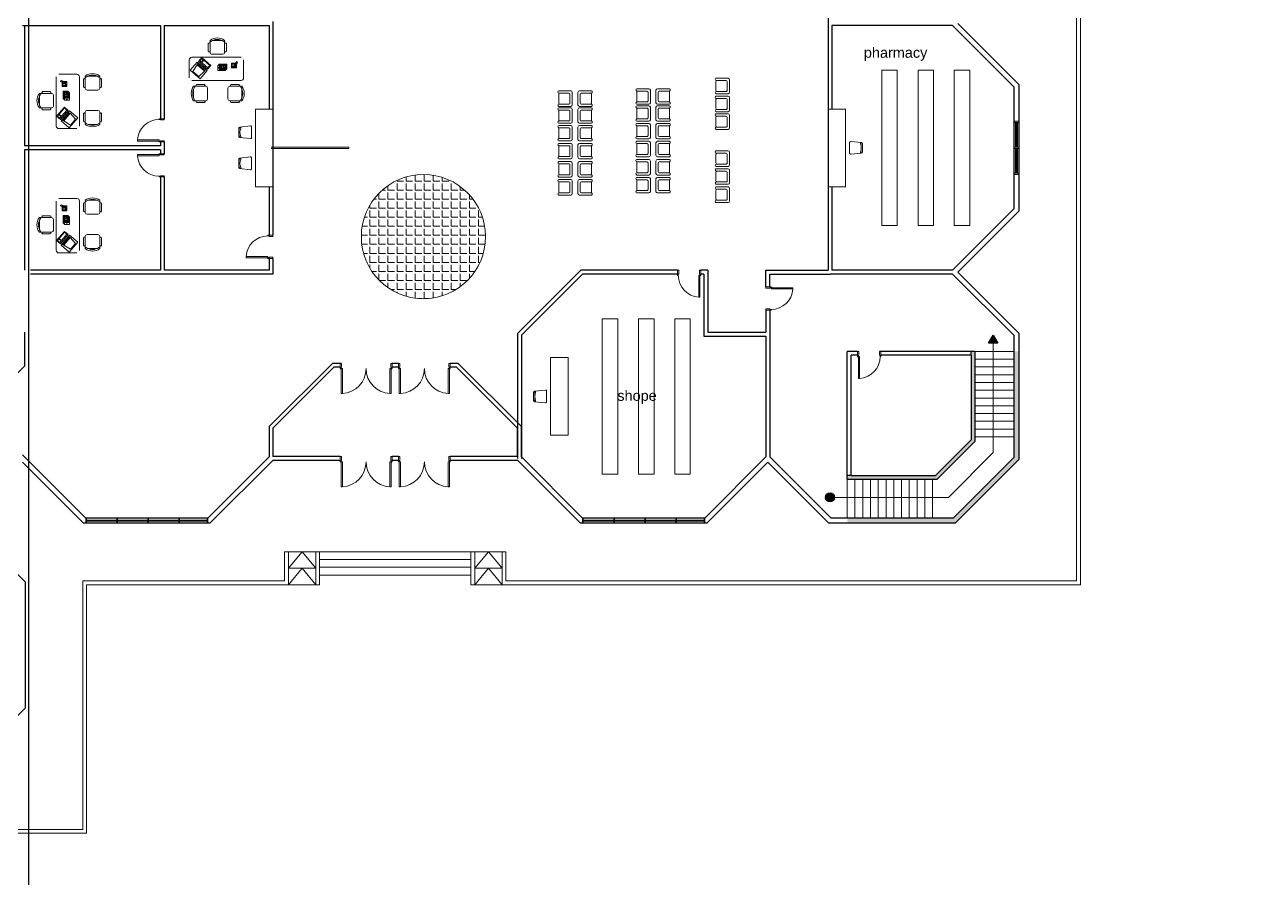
# Model space of a CAD drawing. Extents: x -59 to 582, y -1177 to 100.
# Drawn here: x 275.88 to 323.29, y -680.47 to -647.49 of the extents above; entities that cross this region are included whole.
import ezdxf

# ---------------------------------------------------------------- set-up
doc = ezdxf.new("R2010")
doc.units = 0
doc.header["$LTSCALE"] = 0.15
doc.layers.get('0').update_dxf_attribs({"color": 252})
for name, color, linetype in [('0 ARCH', 252, 'Continuous'), ('0 sockets', 252, 'Continuous'), ('bound', 252, 'Continuous'), ('d1', 252, 'Continuous')]:
    doc.layers.add(name, color=color, linetype=linetype)
for name, color, linetype, lineweight in [('anal', 252, 'Continuous', 20), ('DOOR', 252, 'Continuous', 20), ('elev', 252, 'Continuous', 9), ('FUR', 252, 'Continuous', 9), ('sofa', 252, 'Continuous', 9), ('wall', 252, 'Continuous', 30)]:
    doc.layers.add(name, color=color, linetype=linetype, lineweight=lineweight)
doc.styles.add('ROMAND', font='ROMAND.SHX')

# ---------------------------------------------------------------- blocks, each defined once
blk = doc.blocks.new('WQ')
h = blk.add_hatch(color=6)
h.dxf.hatch_style = 1
h.paths.add_polyline_path([(-126.091, 5), (-126.091, -169.521), (126.091, -169.521), (126.091, 5)])
h.paths.add_polyline_path([(121.091, 0), (121.091, -164.521), (-121.091, -164.521), (-121.091, 0)], flags=16)
at = {"layer": '0 sockets', "color": 3, "style": 'ROMAND'}
blk.add_attdef('ACCESS_CONTROL', (-48.663, 7.622), '', height=7.973, dxfattribs=at)
blk = doc.blocks.new('D200')
at = {"layer": 'DOOR'}
for points in [[(0.03, 0.2), (0.03, 1.17), (0.08, 1.17), (0.08, 0.2)], [(1.97, 0.2), (1.97, 1.17), (1.92, 1.17), (1.92, 0.2)], [(0.03, 0.2), (0, 0.2), (0, 0), (0.05, 0), (0.05, 0.15), (0.03, 0.15)], [(1.97, 0.2), (2, 0.2), (2, 0), (1.95, 0), (1.95, 0.15), (1.97, 0.15)]]:
    blk.add_lwpolyline(points, close=True, dxfattribs=at)
for centre in [(0.02, 0.21), (1.98, 0.21)]:
    blk.add_circle(centre, 0.01, dxfattribs=at)
for centre, start, end in [((0.027, 0.2), 0, 87.0492), ((1.97, 0.2), 92.9508, 180)]:
    blk.add_arc(centre, 0.971, start, end, dxfattribs=at)
blk = doc.blocks.new('Ch01')
at = {"layer": 'FUR'}
for p, q in [((-0.499, -0.205), (-0.499, 0.207)), ((-0.455, 0.247), (-0.035, 0.205)), ((0.001, 0.165), (0.001, -0.163)), ((-0.455, -0.244), (-0.035, -0.202))]:
    blk.add_line(p, q, dxfattribs=at)
for centre, radius, start, end in [((-0.459, 0.207), 0.04, 84.2894, 180), ((-0.055, 0.168), 0.025, 20.5276, 200.5276), ((-0.499, 0.001), 0.449, 339.1935, 20.5276), ((-0.039, 0.165), 0.04, 0, 84.2894), ((-0.499, 0.001), 0.499, 339.1935, 20.5276), ((-0.459, -0.205), 0.04, 180, 275.7106), ((-0.056, -0.167), 0.025, 159.1935, 339.1935), ((-0.039, -0.163), 0.04, 275.7106, 0)]:
    blk.add_arc(centre, radius, start, end, dxfattribs=at)
blk = doc.blocks.new('D90')
at = {"layer": 'DOOR'}
for points in [[(0.03, 0.2), (0.03, 1.04), (0.078, 1.04), (0.078, 0.2)], [(0.03, 0.2), (0, 0.2), (0, 0), (0.05, 0), (0.05, 0.15), (0.03, 0.15)], [(0.87, 0.2), (0.9, 0.2), (0.9, 0), (0.85, 0), (0.85, 0.15), (0.87, 0.15)]]:
    blk.add_lwpolyline(points, close=True, dxfattribs=at)
blk.add_circle((0.02, 0.21), 0.01, dxfattribs=at)
blk.add_arc((0.025, 0.197), 0.845, 0.2218, 86.3889, dxfattribs=at)
blk = doc.blocks.new('CHAIR7')
for p, q in [((0, 9), (0, -9)), ((20, 12), (3, 12)), ((5.1, 15), (17.9, 15)), ((23, -7.4), (23, 7.4)), ((3, -12), (20, -12)), ((5.1, -15), (17.9, -15))]:
    blk.add_line(p, q)
for centre, radius, start, end in [((3, 9), 3, 90, 180), ((5.6, 13.5), 1.56, 73.7398, 286.2602), ((17.4, 13.5), 1.56, 253.7398, 106.2602), ((20, 9), 3, 62.4156, 90), ((22.3, 11.1), 1.1, 53.3099, 212.0274), ((4.8, 0), 19.6, 327.5758, 32.4242), ((7, 0), 20, 323.1301, 36.8699), ((3, -9), 3, 180, 270), ((5.6, -13.5), 1.56, 73.7398, 286.2602), ((17.4, -13.5), 1.56, 253.7398, 106.2602), ((20, -9), 3, 270, 297.5844), ((22.3, -11.1), 1.1, 147.9726, 306.6901)]:
    blk.add_arc(centre, radius, start, end)
blk = doc.blocks.new('RECTANG')
for p, q in [((1, 1), (0, 1)), ((0, 1), (0, 0)), ((1, 0), (1, 1)), ((0, 0), (1, 0))]:
    blk.add_line(p, q)
blk = doc.blocks.new('FNPHONE')
for p, q in [((-9.1, 0.2), (-9.7, 0)), ((-8.9, 0.6), (-9.5, 0.4)), ((-8.7, 1), (-9.3, 0.8)), ((-8.5, 1.4), (-9.1, 1.2)), ((-8.3, 1.8), (-8.9, 1.6)), ((-7.1, 0.6), (-7.5, -0.6)), ((-7.3, 6.5), (-7.3, 1.5)), ((-6.3, 6.5), (-6.3, 1.5)), ((-3.9, 4.8), (-3.9, 4.8)), ((-3.9, 3.9), (-3.9, 3.9)), ((-3.9, 3), (-3.9, 3)), ((-3.9, 2), (-3.9, 2)), ((-2.9, 4.8), (-2.9, 4.8)), ((-2.9, 3.9), (-2.9, 3.9)), ((-2.9, 3), (-2.9, 3)), ((-2.9, 2), (-2.9, 2)), ((-2, 4.8), (-2, 4.8)), ((-2, 3.9), (-2, 3.9)), ((-2, 3), (-2, 3)), ((-2, 2), (-2, 2)), ((-9.3, -0.2), (-9.9, -0.4)), ((-9.3, -0.6), (-9.9, -0.8)), ((-9.3, -1), (-9.9, -1.2)), ((-9.3, -1.4), (-9.9, -1.6)), ((-9.1, -1.8), (-9.7, -2)), ((-8.9, -2.2), (-9.5, -2.4)), ((-8.4, -2.5), (-9, -2.7)), ((-7.9, -2), (-8.5, -2.2)), ((-7.7, -1.6), (-8.3, -1.8)), ((-7.5, -1.2), (-8.1, -1.4)), ((-7.3, -0.8), (-7.9, -1))]:
    blk.add_line(p, q)
for centre, start, end in [((-6.8, 6.5), 298.4915, 241.5085), ((-6.8, 1.5), 118.4915, 61.5085)]:
    blk.add_arc(centre, 1.05, start, end)
for p, xscale, yscale, zscale in [((-8.2, 0), 8.20528234483245, 8.104073169521023, 8.20528234483245), ((-4.8, 1.3), 3.75, 4.375, 3.75), ((-4, 6.7), 2.03125, 0.46875, 2.03125)]:
    blk.add_blockref('RECTANG', p, dxfattribs=dict(xscale=xscale, yscale=yscale, zscale=zscale))
blk = doc.blocks.new('IBMAT', base_point=(61, 306))
for p, q in [((75, 307), (75, 306)), ((81, 307), (75, 307)), ((81, 306), (81, 307))]:
    blk.add_line(p, q)
at = {"xscale": 21, "yscale": 17, "zscale": 21}
blk.add_blockref('RECTANG', (61, 306), dxfattribs=at)
blk = doc.blocks.new('KEYBOARD', base_point=(60, 294))
for p, xscale, yscale, zscale in [((60, 294), 19, 8, 19), ((61, 295), 13, 5, 13), ((75, 295), 3, 5, 3)]:
    blk.add_blockref('RECTANG', p, dxfattribs=dict(xscale=xscale, yscale=yscale, zscale=zscale))
blk = doc.blocks.new('FNCOMP')
for p, q in [((-6.6, 16.2), (-8.5, 3.5)), ((-8.5, 3.5), (-8.5, 2)), ((8, 3.5), (-8.5, 3.5)), ((-8.5, 2), (8, 2)), ((6.1, 16.2), (-6.6, 16.2)), ((8, 3.5), (6.1, 16.2)), ((8, 2), (8, 3.5))]:
    blk.add_line(p, q)
at = {"xscale": 1.033846153846154, "yscale": 1.033846153846154, "zscale": 1.033846153846154}
for name, p in [('IBMAT', (-10.9, 0)), ('KEYBOARD', (-10, -10.5))]:
    blk.add_blockref(name, p, dxfattribs=at)
blk = doc.blocks.new('ARCH')
at = {"layer": 'd1'}
for points in [[(131.7, 355.764), (131.519, 355.45), (131.881, 355.45)], [(125.57, 349.5, 1), (125.23, 349.5, 1)]]:
    blk.add_hatch(color=256, dxfattribs=at).paths.add_polyline_path(points)
at = {"layer": 'elev'}
h = blk.add_hatch(dxfattribs=at)
h.set_pattern_fill('ANGLE', color=256, scale=0.05, style=0)
h.set_pattern_definition([(0, (75.4893, 18.77073), (0, 0.34925), [0.254, -0.09525]), (90, (75.4893, 18.77073), (-0.34925, 2e-17), [0.254, -0.09525])])
h.paths.add_polyline_path([(107.289, 359.571, 0.21525), (108.102, 357.771), (111.277, 357.771, 0.21525), (112.089, 359.571, 1)])
h.paths.add_polyline_path([(111.277, 357.771), (108.102, 357.771, 0.377964)])
at = {"layer": 'wall'}
h = blk.add_hatch(color=256, dxfattribs=at)
h.paths.add_polyline_path([(126.063, 350.35), (126.213, 350.35), (129.475, 350.35), (130.85, 351.725), (130.85, 354.987), (130.85, 355.137), (131, 355.137), (131, 351.663), (129.537, 350.2), (126.063, 350.2)], flags=17)
h.paths.add_polyline_path([(126.063, 348.7), (130.159, 348.7), (132.5, 351.041), (132.5, 355.137), (132.6, 355.137), (132.6, 350.859), (130.341, 348.6), (126.063, 348.6)])
h.paths.add_polyline_path([(126.063, 348.6), (130.341, 348.6), (130.241, 348.5), (126.063, 348.5)])
h.paths.add_polyline_path([(132.6, 355.137), (132.7, 355.137), (132.7, 350.959), (132.6, 350.859)])
at = {"layer": 'anal'}
for p, q in [((135.075, 390.6), (135.075, 346.125)), ((134.925, 387.525), (134.925, 346.275)), ((132.6, 364.025), (132.5, 364.025)), ((132.6, 363.975), (132.5, 363.975)), ((132.7, 363.975), (132.5, 363.975)), ((132.56, 363.975), (132.56, 363.025)), ((132.585, 363.975), (132.585, 363.025)), ((132.6, 364.025), (132.7, 364.025)), ((132.615, 363.975), (132.615, 363.025)), ((132.64, 363.975), (132.64, 363.025)), ((103.8, 363.025), (106.8, 363.025)), ((103.8, 362.975), (106.8, 362.975)), ((106.8, 363.025), (106.8, 362.975)), ((132.7, 363.025), (132.5, 363.025)), ((132.5, 362.975), (132.5, 363.025)), ((132.7, 362.975), (132.5, 362.975)), ((132.56, 362.975), (132.56, 362.025)), ((132.585, 362.975), (132.585, 362.025)), ((132.615, 362.975), (132.615, 362.025)), ((132.64, 362.975), (132.64, 362.025)), ((132.7, 362.975), (132.7, 363.025)), ((132.6, 362.025), (132.5, 362.025)), ((132.7, 362.025), (132.5, 362.025)), ((132.6, 361.975), (132.5, 361.975)), ((132.6, 361.975), (132.7, 361.975)), ((96.641, 348.7), (96.641, 348.5)), ((96.666, 348.7), (96.666, 348.5)), ((96.666, 348.625), (97.837, 348.625)), ((96.666, 348.625), (97.837, 348.625)), ((96.666, 348.575), (97.837, 348.575)), ((96.666, 348.575), (97.837, 348.575)), ((97.841, 348.7), (97.841, 348.5)), ((97.866, 348.7), (97.866, 348.5)), ((97.866, 348.625), (99.037, 348.625)), ((97.866, 348.625), (99.037, 348.625)), ((97.866, 348.575), (99.037, 348.575)), ((97.866, 348.575), (99.037, 348.575)), ((99.041, 348.7), (99.041, 348.5)), ((99.066, 348.7), (99.066, 348.5)), ((99.066, 348.625), (100.237, 348.625)), ((99.066, 348.625), (100.237, 348.625)), ((99.066, 348.575), (100.237, 348.575)), ((99.066, 348.575), (100.237, 348.575)), ((100.241, 348.7), (100.241, 348.5)), ((100.266, 348.7), (100.266, 348.5)), ((100.266, 348.625), (101.334, 348.625)), ((100.266, 348.575), (101.334, 348.575)), ((101.334, 348.7), (101.334, 348.5)), ((101.359, 348.7), (101.359, 348.5)), ((115.841, 348.7), (115.841, 348.5)), ((115.866, 348.7), (115.866, 348.5)), ((115.866, 348.625), (117.037, 348.625)), ((115.866, 348.625), (117.037, 348.625)), ((115.866, 348.575), (117.037, 348.575)), ((115.866, 348.575), (117.037, 348.575)), ((117.041, 348.7), (117.041, 348.5)), ((117.066, 348.7), (117.066, 348.5)), ((117.066, 348.625), (118.237, 348.625)), ((117.066, 348.625), (118.237, 348.625)), ((117.066, 348.575), (118.237, 348.575)), ((117.066, 348.575), (118.237, 348.575)), ((118.241, 348.7), (118.241, 348.5)), ((118.266, 348.7), (118.266, 348.5)), ((118.266, 348.625), (119.437, 348.625)), ((118.266, 348.625), (119.437, 348.625)), ((118.266, 348.575), (119.437, 348.575)), ((118.266, 348.575), (119.437, 348.575)), ((119.441, 348.7), (119.441, 348.5)), ((119.466, 348.7), (119.466, 348.5)), ((119.466, 348.625), (120.534, 348.625)), ((119.466, 348.575), (120.534, 348.575)), ((120.534, 348.7), (120.534, 348.5)), ((120.559, 348.7), (120.559, 348.5)), ((104.325, 346.275), (104.325, 347.4)), ((112.875, 347.4), (104.325, 347.4)), ((104.475, 346.125), (104.475, 347.4)), ((104.475, 346.762), (105, 347.4)), ((105, 347.4), (105.525, 346.762)), ((105.525, 347.4), (105.525, 346.125)), ((105.675, 347.4), (105.675, 346.125)), ((111.525, 347.1), (105.675, 347.1)), ((111.525, 347.4), (111.525, 346.125)), ((111.675, 347.4), (111.675, 346.125)), ((111.675, 346.762), (112.2, 347.4)), ((112.2, 347.4), (112.725, 346.762)), ((112.725, 346.125), (112.725, 347.4)), ((112.875, 346.275), (112.875, 347.4)), ((104.475, 346.125), (105, 346.762)), ((104.475, 346.762), (105.525, 346.762)), ((105, 346.762), (105.525, 346.125)), ((111.525, 346.8), (105.675, 346.8)), ((111.675, 346.762), (112.725, 346.762)), ((111.675, 346.125), (112.2, 346.762)), ((112.2, 346.762), (112.725, 346.125)), ((96.525, 346.275), (96.525, 339)), ((104.325, 346.275), (96.525, 346.275)), ((96.675, 346.125), (96.675, 339)), ((104.475, 346.125), (96.675, 346.125)), ((105.525, 346.125), (104.475, 346.125)), ((105.675, 346.125), (105.525, 346.125)), ((111.525, 346.5), (105.675, 346.5)), ((111.675, 346.125), (111.525, 346.125)), ((112.725, 346.125), (111.675, 346.125)), ((135.075, 346.125), (112.725, 346.125)), ((134.925, 346.275), (112.875, 346.275)), ((96.525, 339), (96.525, 336.675)), ((96.675, 339), (96.675, 336.525)), ((96.525, 336.675), (58.125, 336.675)), ((96.675, 336.525), (60, 336.525))]:
    blk.add_line(p, q, dxfattribs=at)
blk.add_circle((109.689, 359.571), 2.4, dxfattribs=at)
at = {"layer": 'bound', "color": 2}
blk.add_lwpolyline([(91.902, 377.348), (94.426, 377.348), (94.426, 312.722), (-14.994, 312.722), (-14.994, 377.09), (94.639, 377.09)], dxfattribs=at)
at = {"layer": 'd1'}
blk.add_lwpolyline([(131.7, 355.764), (131.881, 355.45), (131.519, 355.45)], close=True, dxfattribs=at)
blk.add_circle((125.4, 349.5), 0.17, dxfattribs=at)
at = {"layer": 'DOOR'}
for points in [[(119.535, 358.075), (119.505, 358.075), (119.505, 358.275), (119.555, 358.275), (119.555, 358.125), (119.535, 358.125)], [(120.375, 358.075), (120.375, 357.235), (120.326, 357.235), (120.326, 358.075)], [(120.375, 358.075), (120.405, 358.075), (120.405, 358.275), (120.355, 358.275), (120.355, 358.125), (120.375, 358.125)]]:
    blk.add_lwpolyline(points, close=True, dxfattribs=at)
blk.add_arc((120.38, 358.078), 0.845, 180.2218, 266.3889, dxfattribs=at)
at = {"layer": 'elev'}
for p, q in [((131, 355.137), (132.5, 355.137)), ((131.7, 355.45), (131.7, 351.227)), ((131, 354.837), (132.5, 354.837)), ((131, 354.537), (132.5, 354.537)), ((131, 354.237), (132.5, 354.237)), ((131, 353.937), (132.5, 353.937)), ((131, 353.637), (132.5, 353.637)), ((131, 353.337), (132.5, 353.337)), ((131, 353.037), (132.5, 353.037)), ((131, 352.737), (132.5, 352.737)), ((131, 352.437), (132.5, 352.437)), ((131, 352.137), (132.5, 352.137)), ((131, 351.837), (132.5, 351.837)), ((131.7, 351.227), (129.973, 349.5)), ((126.063, 350.2), (126.063, 348.7)), ((126.363, 350.2), (126.363, 348.7)), ((126.663, 350.2), (126.663, 348.7)), ((126.963, 350.2), (126.963, 348.7)), ((127.263, 350.2), (127.263, 348.7)), ((127.563, 350.2), (127.563, 348.7)), ((127.863, 350.2), (127.863, 348.7)), ((128.163, 350.2), (128.163, 348.7)), ((128.463, 350.2), (128.463, 348.7)), ((128.763, 350.2), (128.763, 348.7)), ((129.063, 350.2), (129.063, 348.7)), ((129.363, 350.2), (129.363, 348.7)), ((125.4, 349.5), (129.973, 349.5))]:
    blk.add_line(p, q, dxfattribs=at)
at = {"layer": 'FUR'}
for p, q in [((120.993, 365.689), (121.458, 365.689)), ((120.993, 365.224), (120.993, 365.554)), ((120.995, 365.599), (121.39, 365.599)), ((121.428, 365.561), (121.428, 365.216)), ((121.518, 365.629), (121.518, 365.149)), ((115.381, 365.203), (114.916, 365.203)), ((114.916, 365.068), (114.916, 364.738)), ((115.313, 365.113), (114.918, 365.113)), ((115.351, 364.73), (115.351, 365.075)), ((115.441, 364.663), (115.441, 365.143)), ((115.657, 364.663), (115.657, 365.143)), ((115.717, 365.203), (116.182, 365.203)), ((115.747, 364.73), (115.747, 365.075)), ((115.785, 365.113), (116.18, 365.113)), ((116.182, 365.068), (116.182, 364.738)), ((118.396, 365.283), (117.931, 365.283)), ((117.931, 365.148), (117.931, 364.818)), ((118.328, 365.193), (117.933, 365.193)), ((118.366, 364.811), (118.366, 365.156)), ((118.456, 364.743), (118.456, 365.223)), ((118.672, 364.743), (118.672, 365.223)), ((118.732, 365.283), (119.197, 365.283)), ((118.762, 364.811), (118.762, 365.156)), ((118.799, 365.193), (119.195, 365.193)), ((119.197, 365.148), (119.197, 364.818)), ((121.458, 365.089), (120.993, 365.089)), ((121.39, 365.179), (120.995, 365.179)), ((114.916, 364.603), (115.381, 364.603)), ((114.918, 364.693), (115.313, 364.693)), ((116.182, 364.603), (115.717, 364.603)), ((116.18, 364.693), (115.785, 364.693)), ((117.931, 364.683), (118.396, 364.683)), ((118.396, 364.628), (117.931, 364.628)), ((117.933, 364.773), (118.328, 364.773)), ((119.197, 364.683), (118.732, 364.683)), ((118.732, 364.628), (119.197, 364.628)), ((119.195, 364.773), (118.799, 364.773)), ((120.993, 364.997), (121.458, 364.997)), ((120.993, 364.532), (120.993, 364.862)), ((120.995, 364.907), (121.39, 364.907)), ((121.428, 364.87), (121.428, 364.525)), ((121.518, 364.937), (121.518, 364.457)), ((115.381, 364.547), (114.916, 364.547)), ((114.916, 364.412), (114.916, 364.082)), ((115.313, 364.457), (114.918, 364.457)), ((115.351, 364.074), (115.351, 364.419)), ((115.441, 364.007), (115.441, 364.487)), ((115.657, 364.007), (115.657, 364.487)), ((115.717, 364.547), (116.182, 364.547)), ((115.747, 364.074), (115.747, 364.419)), ((115.785, 364.457), (116.18, 364.457)), ((116.182, 364.412), (116.182, 364.082)), ((117.931, 364.493), (117.931, 364.163)), ((118.328, 364.538), (117.933, 364.538)), ((117.933, 364.118), (118.328, 364.118)), ((118.366, 364.155), (118.366, 364.5)), ((118.456, 364.088), (118.456, 364.568)), ((118.672, 364.088), (118.672, 364.568)), ((118.762, 364.155), (118.762, 364.5)), ((118.799, 364.538), (119.195, 364.538)), ((119.195, 364.118), (118.799, 364.118)), ((119.197, 364.493), (119.197, 364.163)), ((121.458, 364.397), (120.993, 364.397)), ((120.993, 364.315), (121.458, 364.315)), ((120.993, 363.85), (120.993, 364.18)), ((121.39, 364.487), (120.995, 364.487)), ((120.995, 364.225), (121.39, 364.225)), ((121.428, 364.188), (121.428, 363.843)), ((121.518, 364.255), (121.518, 363.775)), ((114.916, 363.947), (115.381, 363.947)), ((115.381, 363.865), (114.916, 363.865)), ((114.916, 363.73), (114.916, 363.4)), ((114.918, 364.037), (115.313, 364.037)), ((115.313, 363.775), (114.918, 363.775)), ((115.351, 363.393), (115.351, 363.738)), ((115.441, 363.325), (115.441, 363.805)), ((115.657, 363.325), (115.657, 363.805)), ((116.182, 363.947), (115.717, 363.947)), ((115.717, 363.865), (116.182, 363.865)), ((115.747, 363.393), (115.747, 363.738)), ((116.18, 364.037), (115.785, 364.037)), ((115.785, 363.775), (116.18, 363.775)), ((116.182, 363.73), (116.182, 363.4)), ((117.931, 364.028), (118.396, 364.028)), ((118.396, 363.946), (117.931, 363.946)), ((117.931, 363.811), (117.931, 363.481)), ((118.328, 363.856), (117.933, 363.856)), ((118.366, 363.473), (118.366, 363.818)), ((118.456, 363.406), (118.456, 363.886)), ((118.672, 363.406), (118.672, 363.886)), ((119.197, 364.028), (118.732, 364.028)), ((118.732, 363.946), (119.197, 363.946)), ((118.762, 363.473), (118.762, 363.818)), ((118.799, 363.856), (119.195, 363.856)), ((119.197, 363.811), (119.197, 363.481)), ((121.458, 363.715), (120.993, 363.715)), ((121.39, 363.805), (120.995, 363.805)), ((114.916, 363.265), (115.381, 363.265)), ((115.381, 363.174), (114.916, 363.174)), ((114.918, 363.355), (115.313, 363.355)), ((116.182, 363.265), (115.717, 363.265)), ((115.717, 363.174), (116.182, 363.174)), ((116.18, 363.355), (115.785, 363.355)), ((117.931, 363.346), (118.396, 363.346)), ((118.396, 363.254), (117.931, 363.254)), ((117.933, 363.436), (118.328, 363.436)), ((118.328, 363.164), (117.933, 363.164)), ((118.456, 362.714), (118.456, 363.194)), ((118.672, 362.714), (118.672, 363.194)), ((119.197, 363.346), (118.732, 363.346)), ((118.732, 363.254), (119.197, 363.254)), ((119.195, 363.436), (118.799, 363.436)), ((118.799, 363.164), (119.195, 363.164)), ((114.916, 363.039), (114.916, 362.709)), ((115.313, 363.084), (114.918, 363.084)), ((115.351, 362.701), (115.351, 363.046)), ((115.441, 362.634), (115.441, 363.114)), ((115.657, 362.634), (115.657, 363.114)), ((115.747, 362.701), (115.747, 363.046)), ((115.785, 363.084), (116.18, 363.084)), ((116.182, 363.039), (116.182, 362.709)), ((117.931, 363.119), (117.931, 362.789)), ((117.933, 362.744), (118.328, 362.744)), ((118.366, 362.782), (118.366, 363.127)), ((118.762, 362.782), (118.762, 363.127)), ((119.195, 362.744), (118.799, 362.744)), ((119.197, 363.119), (119.197, 362.789)), ((120.993, 362.885), (121.458, 362.885)), ((120.993, 362.42), (120.993, 362.75)), ((120.995, 362.795), (121.39, 362.795)), ((121.428, 362.757), (121.428, 362.412)), ((121.518, 362.825), (121.518, 362.345)), ((114.916, 362.574), (115.381, 362.574)), ((115.381, 362.47), (114.916, 362.47)), ((114.916, 362.335), (114.916, 362.005)), ((114.918, 362.664), (115.313, 362.664)), ((115.313, 362.38), (114.918, 362.38)), ((115.351, 361.997), (115.351, 362.342)), ((115.441, 361.93), (115.441, 362.41)), ((115.657, 361.93), (115.657, 362.41)), ((116.182, 362.574), (115.717, 362.574)), ((115.717, 362.47), (116.182, 362.47)), ((115.747, 361.997), (115.747, 362.342)), ((116.18, 362.664), (115.785, 362.664)), ((115.785, 362.38), (116.18, 362.38)), ((116.182, 362.335), (116.182, 362.005)), ((117.931, 362.654), (118.396, 362.654)), ((118.396, 362.55), (117.931, 362.55)), ((117.931, 362.415), (117.931, 362.085)), ((118.328, 362.46), (117.933, 362.46)), ((118.366, 362.078), (118.366, 362.423)), ((118.456, 362.01), (118.456, 362.49)), ((118.672, 362.01), (118.672, 362.49)), ((119.197, 362.654), (118.732, 362.654)), ((118.732, 362.55), (119.197, 362.55)), ((118.762, 362.078), (118.762, 362.423)), ((118.799, 362.46), (119.195, 362.46)), ((119.197, 362.415), (119.197, 362.085)), ((121.458, 362.285), (120.993, 362.285)), ((121.39, 362.375), (120.995, 362.375)), ((114.916, 361.87), (115.381, 361.87)), ((115.381, 361.778), (114.916, 361.778)), ((114.918, 361.96), (115.313, 361.96)), ((116.182, 361.87), (115.717, 361.87)), ((115.717, 361.778), (116.182, 361.778)), ((116.18, 361.96), (115.785, 361.96)), ((117.931, 361.95), (118.396, 361.95)), ((118.396, 361.858), (117.931, 361.858)), ((117.933, 362.04), (118.328, 362.04)), ((118.328, 361.768), (117.933, 361.768)), ((118.366, 361.386), (118.366, 361.731)), ((118.456, 361.318), (118.456, 361.798)), ((118.672, 361.318), (118.672, 361.798)), ((119.197, 361.95), (118.732, 361.95)), ((118.732, 361.858), (119.197, 361.858)), ((118.762, 361.386), (118.762, 361.731)), ((119.195, 362.04), (118.799, 362.04)), ((118.799, 361.768), (119.195, 361.768)), ((120.993, 362.193), (121.458, 362.193)), ((120.993, 361.728), (120.993, 362.058)), ((120.995, 362.103), (121.39, 362.103)), ((121.428, 362.065), (121.428, 361.72)), ((121.518, 362.133), (121.518, 361.653)), ((114.916, 361.643), (114.916, 361.313)), ((115.313, 361.688), (114.918, 361.688)), ((114.918, 361.268), (115.313, 361.268)), ((115.351, 361.305), (115.351, 361.65)), ((115.441, 361.238), (115.441, 361.718)), ((115.657, 361.238), (115.657, 361.718)), ((115.747, 361.305), (115.747, 361.65)), ((115.785, 361.688), (116.18, 361.688)), ((116.18, 361.268), (115.785, 361.268)), ((116.182, 361.643), (116.182, 361.313)), ((117.931, 361.723), (117.931, 361.393)), ((117.931, 361.258), (118.396, 361.258)), ((117.933, 361.348), (118.328, 361.348)), ((119.197, 361.258), (118.732, 361.258)), ((119.195, 361.348), (118.799, 361.348)), ((119.197, 361.723), (119.197, 361.393)), ((121.458, 361.593), (120.993, 361.593)), ((120.993, 361.489), (121.458, 361.489)), ((120.993, 361.024), (120.993, 361.354)), ((121.39, 361.683), (120.995, 361.683)), ((120.995, 361.399), (121.39, 361.399)), ((121.428, 361.361), (121.428, 361.016)), ((121.518, 361.429), (121.518, 360.949)), ((114.916, 361.178), (115.381, 361.178)), ((116.182, 361.178), (115.717, 361.178)), ((121.458, 360.889), (120.993, 360.889)), ((121.39, 360.979), (120.995, 360.979))]:
    blk.add_line(p, q, dxfattribs=at)
at = {"layer": 'FUR', "extrusion": (0, 0, -1)}
for centre, major_axis, start_param, end_param in [((121.01, 365.644), (-0.0339, 0.0339), 4.256093, 6.69338), ((121.053, 365.554), (-0.0424, 0.0424), -0.785398, 0.062664), ((121.39, 365.561), (-0.0265, 0.0265), 0.785398, 2.356194), ((121.458, 365.629), (-0.0424, 0.0424), 0.785398, 2.356194), ((115.717, 365.143), (-0.0424, -0.0424), 0.785398, 2.356194), ((115.785, 365.075), (-0.0265, 0.0265), -0.785398, 0.785398), ((116.122, 365.068), (-0.0424, -0.0424), 3.078929, 3.926991), ((116.165, 365.158), (-0.0339, -0.0339), 2.731397, 5.168685), ((118.732, 365.223), (-0.0424, -0.0424), 0.785398, 2.356194), ((118.799, 365.156), (-0.0265, 0.0265), -0.785398, 0.785398), ((119.137, 365.148), (-0.0424, -0.0424), 3.078929, 3.926991), ((119.179, 365.239), (-0.0339, -0.0339), 2.731397, 5.168685), ((121.01, 365.134), (-0.0339, -0.0339), 5.87299, 8.310278), ((121.053, 365.224), (-0.0424, -0.0424), 6.220521, 7.068583), ((121.39, 365.216), (-0.0265, 0.0265), 2.356194, 3.926991), ((121.458, 365.149), (-0.0424, -0.0424), 3.926991, 5.497787), ((115.717, 364.663), (-0.0424, 0.0424), 3.926991, 5.497787), ((115.785, 364.73), (-0.0265, 0.0265), 3.926991, 5.497787), ((116.122, 364.738), (-0.0424, 0.0424), 2.356194, 3.204257), ((116.165, 364.647), (-0.0339, 0.0339), 1.1145, 3.551788), ((118.732, 364.743), (-0.0424, 0.0424), 3.926991, 5.497787), ((118.732, 364.568), (-0.0424, -0.0424), 0.785398, 2.356194), ((118.799, 364.811), (-0.0265, 0.0265), 3.926991, 5.497787), ((119.137, 364.818), (-0.0424, 0.0424), 2.356194, 3.204257), ((119.179, 364.728), (-0.0339, 0.0339), 1.1145, 3.551788), ((119.179, 364.583), (-0.0339, -0.0339), 2.731397, 5.168685), ((121.01, 364.952), (-0.0339, 0.0339), 4.256093, 6.69338), ((121.053, 364.862), (-0.0424, 0.0424), -0.785398, 0.062664), ((121.39, 364.87), (-0.0265, 0.0265), 0.785398, 2.356194), ((121.458, 364.937), (-0.0424, 0.0424), 0.785398, 2.356194), ((115.717, 364.487), (-0.0424, -0.0424), 0.785398, 2.356194), ((115.785, 364.419), (-0.0265, 0.0265), -0.785398, 0.785398), ((116.122, 364.412), (-0.0424, -0.0424), 3.078929, 3.926991), ((116.165, 364.502), (-0.0339, -0.0339), 2.731397, 5.168685), ((118.799, 364.5), (-0.0265, 0.0265), -0.785398, 0.785398), ((118.799, 364.155), (-0.0265, 0.0265), 3.926991, 5.497787), ((119.137, 364.493), (-0.0424, -0.0424), 3.078929, 3.926991), ((119.137, 364.163), (-0.0424, 0.0424), 2.356194, 3.204257), ((119.179, 364.072), (-0.0339, 0.0339), 1.1145, 3.551788), ((121.01, 364.442), (-0.0339, -0.0339), 5.87299, 8.310278), ((121.01, 364.271), (-0.0339, 0.0339), 4.256093, 6.69338), ((121.053, 364.532), (-0.0424, -0.0424), 6.220521, 7.068583), ((121.053, 364.18), (-0.0424, 0.0424), -0.785398, 0.062664), ((121.39, 364.525), (-0.0265, 0.0265), 2.356194, 3.926991), ((121.39, 364.188), (-0.0265, 0.0265), 0.785398, 2.356194), ((121.458, 364.457), (-0.0424, -0.0424), 3.926991, 5.497787), ((121.458, 364.255), (-0.0424, 0.0424), 0.785398, 2.356194), ((115.717, 364.007), (-0.0424, 0.0424), 3.926991, 5.497787), ((115.717, 363.805), (-0.0424, -0.0424), 0.785398, 2.356194), ((115.785, 364.074), (-0.0265, 0.0265), 3.926991, 5.497787), ((115.785, 363.738), (-0.0265, 0.0265), -0.785398, 0.785398), ((116.122, 364.082), (-0.0424, 0.0424), 2.356194, 3.204257), ((116.122, 363.73), (-0.0424, -0.0424), 3.078929, 3.926991), ((116.165, 363.992), (-0.0339, 0.0339), 1.1145, 3.551788), ((116.165, 363.821), (-0.0339, -0.0339), 2.731397, 5.168685), ((118.732, 364.088), (-0.0424, 0.0424), 3.926991, 5.497787), ((118.732, 363.886), (-0.0424, -0.0424), 0.785398, 2.356194), ((118.799, 363.818), (-0.0265, 0.0265), -0.785398, 0.785398), ((119.137, 363.811), (-0.0424, -0.0424), 3.078929, 3.926991), ((119.179, 363.901), (-0.0339, -0.0339), 2.731397, 5.168685), ((121.01, 363.76), (-0.0339, -0.0339), 5.87299, 8.310278), ((121.053, 363.85), (-0.0424, -0.0424), 6.220521, 7.068583), ((121.39, 363.843), (-0.0265, 0.0265), 2.356194, 3.926991), ((121.458, 363.775), (-0.0424, -0.0424), 3.926991, 5.497787), ((115.717, 363.325), (-0.0424, 0.0424), 3.926991, 5.497787), ((115.717, 363.114), (-0.0424, -0.0424), 0.785398, 2.356194), ((115.785, 363.393), (-0.0265, 0.0265), 3.926991, 5.497787), ((116.122, 363.4), (-0.0424, 0.0424), 2.356194, 3.204257), ((116.165, 363.31), (-0.0339, 0.0339), 1.1145, 3.551788), ((116.165, 363.129), (-0.0339, -0.0339), 2.731397, 5.168685), ((118.732, 363.406), (-0.0424, 0.0424), 3.926991, 5.497787), ((118.732, 363.194), (-0.0424, -0.0424), 0.785398, 2.356194), ((118.799, 363.473), (-0.0265, 0.0265), 3.926991, 5.497787), ((118.799, 363.127), (-0.0265, 0.0265), -0.785398, 0.785398), ((119.137, 363.481), (-0.0424, 0.0424), 2.356194, 3.204257), ((119.137, 363.119), (-0.0424, -0.0424), 3.078929, 3.926991), ((119.179, 363.391), (-0.0339, 0.0339), 1.1145, 3.551788), ((119.179, 363.209), (-0.0339, -0.0339), 2.731397, 5.168685), ((115.785, 363.046), (-0.0265, 0.0265), -0.785398, 0.785398), ((115.785, 362.701), (-0.0265, 0.0265), 3.926991, 5.497787), ((116.122, 363.039), (-0.0424, -0.0424), 3.078929, 3.926991), ((116.122, 362.709), (-0.0424, 0.0424), 2.356194, 3.204257), ((118.732, 362.714), (-0.0424, 0.0424), 3.926991, 5.497787), ((118.799, 362.782), (-0.0265, 0.0265), 3.926991, 5.497787), ((119.137, 362.789), (-0.0424, 0.0424), 2.356194, 3.204257), ((119.179, 362.699), (-0.0339, 0.0339), 1.1145, 3.551788), ((121.01, 362.84), (-0.0339, 0.0339), 4.256093, 6.69338), ((121.053, 362.75), (-0.0424, 0.0424), -0.785398, 0.062664), ((121.39, 362.757), (-0.0265, 0.0265), 0.785398, 2.356194), ((121.458, 362.825), (-0.0424, 0.0424), 0.785398, 2.356194), ((115.717, 362.634), (-0.0424, 0.0424), 3.926991, 5.497787), ((115.717, 362.41), (-0.0424, -0.0424), 0.785398, 2.356194), ((115.785, 362.342), (-0.0265, 0.0265), -0.785398, 0.785398), ((116.122, 362.335), (-0.0424, -0.0424), 3.078929, 3.926991), ((116.165, 362.618), (-0.0339, 0.0339), 1.1145, 3.551788), ((116.165, 362.425), (-0.0339, -0.0339), 2.731397, 5.168685), ((118.732, 362.49), (-0.0424, -0.0424), 0.785398, 2.356194), ((118.799, 362.423), (-0.0265, 0.0265), -0.785398, 0.785398), ((119.137, 362.415), (-0.0424, -0.0424), 3.078929, 3.926991), ((119.179, 362.506), (-0.0339, -0.0339), 2.731397, 5.168685), ((121.01, 362.329), (-0.0339, -0.0339), 5.87299, 8.310278), ((121.053, 362.42), (-0.0424, -0.0424), 6.220521, 7.068583), ((121.39, 362.412), (-0.0265, 0.0265), 2.356194, 3.926991), ((121.458, 362.345), (-0.0424, -0.0424), 3.926991, 5.497787), ((115.717, 361.93), (-0.0424, 0.0424), 3.926991, 5.497787), ((115.717, 361.718), (-0.0424, -0.0424), 0.785398, 2.356194), ((115.785, 361.997), (-0.0265, 0.0265), 3.926991, 5.497787), ((116.122, 362.005), (-0.0424, 0.0424), 2.356194, 3.204257), ((116.165, 361.914), (-0.0339, 0.0339), 1.1145, 3.551788), ((116.165, 361.733), (-0.0339, -0.0339), 2.731397, 5.168685), ((118.732, 362.01), (-0.0424, 0.0424), 3.926991, 5.497787), ((118.732, 361.798), (-0.0424, -0.0424), 0.785398, 2.356194), ((118.799, 362.078), (-0.0265, 0.0265), 3.926991, 5.497787), ((118.799, 361.731), (-0.0265, 0.0265), -0.785398, 0.785398), ((119.137, 362.085), (-0.0424, 0.0424), 2.356194, 3.204257), ((119.137, 361.723), (-0.0424, -0.0424), 3.078929, 3.926991), ((119.179, 361.995), (-0.0339, 0.0339), 1.1145, 3.551788), ((119.179, 361.814), (-0.0339, -0.0339), 2.731397, 5.168685), ((121.01, 362.148), (-0.0339, 0.0339), 4.256093, 6.69338), ((121.053, 362.058), (-0.0424, 0.0424), -0.785398, 0.062664), ((121.39, 362.065), (-0.0265, 0.0265), 0.785398, 2.356194), ((121.458, 362.133), (-0.0424, 0.0424), 0.785398, 2.356194), ((115.785, 361.65), (-0.0265, 0.0265), -0.785398, 0.785398), ((115.785, 361.305), (-0.0265, 0.0265), 3.926991, 5.497787), ((116.122, 361.643), (-0.0424, -0.0424), 3.078929, 3.926991), ((116.122, 361.313), (-0.0424, 0.0424), 2.356194, 3.204257), ((116.165, 361.222), (-0.0339, 0.0339), 1.1145, 3.551788), ((118.732, 361.318), (-0.0424, 0.0424), 3.926991, 5.497787), ((118.799, 361.386), (-0.0265, 0.0265), 3.926991, 5.497787), ((119.137, 361.393), (-0.0424, 0.0424), 2.356194, 3.204257), ((119.179, 361.303), (-0.0339, 0.0339), 1.1145, 3.551788), ((121.01, 361.637), (-0.0339, -0.0339), 5.87299, 8.310278), ((121.01, 361.444), (-0.0339, 0.0339), 4.256093, 6.69338), ((121.053, 361.728), (-0.0424, -0.0424), 6.220521, 7.068583), ((121.053, 361.354), (-0.0424, 0.0424), -0.785398, 0.062664), ((121.39, 361.72), (-0.0265, 0.0265), 2.356194, 3.926991), ((121.39, 361.361), (-0.0265, 0.0265), 0.785398, 2.356194), ((121.458, 361.653), (-0.0424, -0.0424), 3.926991, 5.497787), ((121.458, 361.429), (-0.0424, 0.0424), 0.785398, 2.356194), ((115.717, 361.238), (-0.0424, 0.0424), 3.926991, 5.497787), ((121.01, 360.934), (-0.0339, -0.0339), 5.87299, 8.310278), ((121.053, 361.024), (-0.0424, -0.0424), 6.220521, 7.068583), ((121.39, 361.016), (-0.0265, 0.0265), 2.356194, 3.926991), ((121.458, 360.949), (-0.0424, -0.0424), 3.926991, 5.497787)]:
    blk.add_ellipse(centre, major_axis=major_axis, ratio=1, start_param=start_param, end_param=end_param, dxfattribs=at)
at = {"layer": 'FUR'}
for centre, major_axis, start_param, end_param in [((114.933, 365.158), (-0.0339, 0.0339), 5.87299, 8.310278), ((114.976, 365.068), (-0.0424, 0.0424), 6.220521, 7.068583), ((115.313, 365.075), (-0.0265, 0.0265), 3.926991, 5.497787), ((115.381, 365.143), (-0.0424, 0.0424), 3.926991, 5.497787), ((117.948, 365.239), (-0.0339, 0.0339), 5.87299, 8.310278), ((117.991, 365.148), (-0.0424, 0.0424), 6.220521, 7.068583), ((118.328, 365.156), (-0.0265, 0.0265), 3.926991, 5.497787), ((118.396, 365.223), (-0.0424, 0.0424), 3.926991, 5.497787), ((114.933, 364.647), (-0.0339, -0.0339), 4.256093, 6.69338), ((114.976, 364.738), (-0.0424, -0.0424), -0.785398, 0.062664), ((115.313, 364.73), (-0.0265, 0.0265), 2.356194, 3.926991), ((115.381, 364.663), (-0.0424, -0.0424), 0.785398, 2.356194), ((117.948, 364.728), (-0.0339, -0.0339), 4.256093, 6.69338), ((117.948, 364.583), (-0.0339, 0.0339), 5.87299, 8.310278), ((117.991, 364.818), (-0.0424, -0.0424), -0.785398, 0.062664), ((118.328, 364.811), (-0.0265, 0.0265), 2.356194, 3.926991), ((118.396, 364.743), (-0.0424, -0.0424), 0.785398, 2.356194), ((118.396, 364.568), (-0.0424, 0.0424), 3.926991, 5.497787), ((114.933, 364.502), (-0.0339, 0.0339), 5.87299, 8.310278), ((114.976, 364.412), (-0.0424, 0.0424), 6.220521, 7.068583), ((115.313, 364.419), (-0.0265, 0.0265), 3.926991, 5.497787), ((115.381, 364.487), (-0.0424, 0.0424), 3.926991, 5.497787), ((117.948, 364.072), (-0.0339, -0.0339), 4.256093, 6.69338), ((117.991, 364.493), (-0.0424, 0.0424), 6.220521, 7.068583), ((117.991, 364.163), (-0.0424, -0.0424), -0.785398, 0.062664), ((118.328, 364.5), (-0.0265, 0.0265), 3.926991, 5.497787), ((118.328, 364.155), (-0.0265, 0.0265), 2.356194, 3.926991), ((114.933, 363.992), (-0.0339, -0.0339), 4.256093, 6.69338), ((114.933, 363.821), (-0.0339, 0.0339), 5.87299, 8.310278), ((114.976, 364.082), (-0.0424, -0.0424), -0.785398, 0.062664), ((114.976, 363.73), (-0.0424, 0.0424), 6.220521, 7.068583), ((115.313, 364.074), (-0.0265, 0.0265), 2.356194, 3.926991), ((115.313, 363.738), (-0.0265, 0.0265), 3.926991, 5.497787), ((115.381, 364.007), (-0.0424, -0.0424), 0.785398, 2.356194), ((115.381, 363.805), (-0.0424, 0.0424), 3.926991, 5.497787), ((117.948, 363.901), (-0.0339, 0.0339), 5.87299, 8.310278), ((117.991, 363.811), (-0.0424, 0.0424), 6.220521, 7.068583), ((118.328, 363.818), (-0.0265, 0.0265), 3.926991, 5.497787), ((118.396, 364.088), (-0.0424, -0.0424), 0.785398, 2.356194), ((118.396, 363.886), (-0.0424, 0.0424), 3.926991, 5.497787), ((114.933, 363.31), (-0.0339, -0.0339), 4.256093, 6.69338), ((114.933, 363.129), (-0.0339, 0.0339), 5.87299, 8.310278), ((114.976, 363.4), (-0.0424, -0.0424), -0.785398, 0.062664), ((115.313, 363.393), (-0.0265, 0.0265), 2.356194, 3.926991), ((115.381, 363.325), (-0.0424, -0.0424), 0.785398, 2.356194), ((115.381, 363.114), (-0.0424, 0.0424), 3.926991, 5.497787), ((117.948, 363.391), (-0.0339, -0.0339), 4.256093, 6.69338), ((117.948, 363.209), (-0.0339, 0.0339), 5.87299, 8.310278), ((117.991, 363.481), (-0.0424, -0.0424), -0.785398, 0.062664), ((117.991, 363.119), (-0.0424, 0.0424), 6.220521, 7.068583), ((118.328, 363.473), (-0.0265, 0.0265), 2.356194, 3.926991), ((118.328, 363.127), (-0.0265, 0.0265), 3.926991, 5.497787), ((118.396, 363.406), (-0.0424, -0.0424), 0.785398, 2.356194), ((118.396, 363.194), (-0.0424, 0.0424), 3.926991, 5.497787), ((114.976, 363.039), (-0.0424, 0.0424), 6.220521, 7.068583), ((114.976, 362.709), (-0.0424, -0.0424), -0.785398, 0.062664), ((115.313, 363.046), (-0.0265, 0.0265), 3.926991, 5.497787), ((115.313, 362.701), (-0.0265, 0.0265), 2.356194, 3.926991), ((117.948, 362.699), (-0.0339, -0.0339), 4.256093, 6.69338), ((117.991, 362.789), (-0.0424, -0.0424), -0.785398, 0.062664), ((118.328, 362.782), (-0.0265, 0.0265), 2.356194, 3.926991), ((118.396, 362.714), (-0.0424, -0.0424), 0.785398, 2.356194), ((114.933, 362.618), (-0.0339, -0.0339), 4.256093, 6.69338), ((114.933, 362.425), (-0.0339, 0.0339), 5.87299, 8.310278), ((114.976, 362.335), (-0.0424, 0.0424), 6.220521, 7.068583), ((115.313, 362.342), (-0.0265, 0.0265), 3.926991, 5.497787), ((115.381, 362.634), (-0.0424, -0.0424), 0.785398, 2.356194), ((115.381, 362.41), (-0.0424, 0.0424), 3.926991, 5.497787), ((117.948, 362.506), (-0.0339, 0.0339), 5.87299, 8.310278), ((117.991, 362.415), (-0.0424, 0.0424), 6.220521, 7.068583), ((118.328, 362.423), (-0.0265, 0.0265), 3.926991, 5.497787), ((118.396, 362.49), (-0.0424, 0.0424), 3.926991, 5.497787), ((114.933, 361.914), (-0.0339, -0.0339), 4.256093, 6.69338), ((114.933, 361.733), (-0.0339, 0.0339), 5.87299, 8.310278), ((114.976, 362.005), (-0.0424, -0.0424), -0.785398, 0.062664), ((115.313, 361.997), (-0.0265, 0.0265), 2.356194, 3.926991), ((115.381, 361.93), (-0.0424, -0.0424), 0.785398, 2.356194), ((115.381, 361.718), (-0.0424, 0.0424), 3.926991, 5.497787), ((117.948, 361.995), (-0.0339, -0.0339), 4.256093, 6.69338), ((117.948, 361.814), (-0.0339, 0.0339), 5.87299, 8.310278), ((117.991, 362.085), (-0.0424, -0.0424), -0.785398, 0.062664), ((117.991, 361.723), (-0.0424, 0.0424), 6.220521, 7.068583), ((118.328, 362.078), (-0.0265, 0.0265), 2.356194, 3.926991), ((118.328, 361.731), (-0.0265, 0.0265), 3.926991, 5.497787), ((118.396, 362.01), (-0.0424, -0.0424), 0.785398, 2.356194), ((118.396, 361.798), (-0.0424, 0.0424), 3.926991, 5.497787), ((114.933, 361.222), (-0.0339, -0.0339), 4.256093, 6.69338), ((114.976, 361.643), (-0.0424, 0.0424), 6.220521, 7.068583), ((114.976, 361.313), (-0.0424, -0.0424), -0.785398, 0.062664), ((115.313, 361.65), (-0.0265, 0.0265), 3.926991, 5.497787), ((115.313, 361.305), (-0.0265, 0.0265), 2.356194, 3.926991), ((117.948, 361.303), (-0.0339, -0.0339), 4.256093, 6.69338), ((117.991, 361.393), (-0.0424, -0.0424), -0.785398, 0.062664), ((118.328, 361.386), (-0.0265, 0.0265), 2.356194, 3.926991), ((118.396, 361.318), (-0.0424, -0.0424), 0.785398, 2.356194), ((115.381, 361.238), (-0.0424, -0.0424), 0.785398, 2.356194)]:
    blk.add_ellipse(centre, major_axis=major_axis, ratio=1, start_param=start_param, end_param=end_param, dxfattribs=at)
at = {"layer": 'sofa'}
for p, q in [((102.741, 365.703), (102.741, 366.398)), ((127.4, 366), (127.4, 360)), ((128, 366), (127.4, 366)), ((128, 360), (128, 366)), ((128.8, 366), (128.8, 360)), ((129.4, 366), (128.8, 366)), ((129.4, 360), (129.4, 366)), ((130.2, 366), (130.2, 360)), ((130.8, 366), (130.2, 366)), ((130.8, 360), (130.8, 366)), ((96.297, 365.841), (95.602, 365.841)), ((96.397, 363.841), (96.397, 365.741)), ((100.741, 365.603), (102.641, 365.603)), ((103.2, 364.5), (103.2, 361.5)), ((103.2, 364.5), (103.875, 364.5)), ((103.875, 364.5), (103.875, 361.5)), ((125.325, 364.5), (125.325, 361.5)), ((125.325, 364.5), (126, 364.5)), ((126, 364.5), (126, 361.5)), ((103.875, 361.5), (103.2, 361.5)), ((126, 361.5), (125.325, 361.5)), ((96.297, 361.041), (95.602, 361.041)), ((96.397, 359.041), (96.397, 360.941)), ((127.4, 360), (128, 360)), ((128.8, 360), (129.4, 360)), ((130.2, 360), (130.8, 360)), ((116.6, 356.4), (116.6, 350.4)), ((117.2, 356.4), (116.6, 356.4)), ((117.2, 350.4), (117.2, 356.4)), ((118, 356.4), (118, 350.4)), ((118.6, 356.4), (118, 356.4)), ((118.6, 350.4), (118.6, 356.4)), ((119.4, 356.4), (119.4, 350.4)), ((120, 356.4), (119.4, 356.4)), ((120, 350.4), (120, 356.4)), ((114.6, 351.9), (114.6, 354.9)), ((114.6, 354.9), (115.275, 354.9)), ((115.275, 351.9), (115.275, 354.9)), ((115.275, 351.9), (114.6, 351.9)), ((117.2, 350.4), (116.6, 350.4)), ((118.6, 350.4), (118, 350.4)), ((120, 350.4), (119.4, 350.4))]:
    blk.add_line(p, q, dxfattribs=at)
for points in [[(102.641, 366.498), (100.741, 366.498, 0.414214), (100.641, 366.398), (100.641, 365.703)], [(95.502, 365.741), (95.502, 363.841, 0.414214), (95.602, 363.741), (96.297, 363.741)], [(95.502, 360.941), (95.502, 359.041, 0.414214), (95.602, 358.941), (96.297, 358.941)]]:
    blk.add_lwpolyline(points, format="xyb", dxfattribs=at)
for points in [[(101.739, 365.986), (102.039, 365.986), (102.039, 366.186), (101.739, 366.186), (101.739, 365.986)], [(102.039, 366.011), (102.064, 366.011), (102.064, 366.211), (101.764, 366.211), (101.764, 366.186)], [(101.764, 366.061), (101.764, 366.111)], [(102.064, 366.036), (102.089, 366.036), (102.089, 366.236), (101.789, 366.236), (101.789, 366.211)], [(101.814, 366.011), (101.814, 366.161)], [(101.839, 366.011), (101.839, 366.161)], [(101.864, 366.011), (101.864, 366.161)], [(101.889, 366.011), (101.889, 366.161)], [(101.914, 366.011), (101.914, 366.061)], [(101.939, 366.011), (101.939, 366.161)], [(101.964, 366.011), (101.964, 366.161)], [(101.989, 366.011), (101.989, 366.161)], [(102.014, 366.011), (102.014, 366.111)], [(95.964, 365.164), (95.964, 365.189), (95.764, 365.189), (95.764, 364.889), (95.789, 364.889)], [(95.989, 365.139), (95.989, 365.164), (95.789, 365.164), (95.789, 364.864), (95.814, 364.864)], [(96.014, 364.839), (96.014, 365.139), (95.814, 365.139), (95.814, 364.839), (96.014, 364.839)], [(95.989, 365.089), (95.839, 365.089)], [(95.989, 365.064), (95.839, 365.064)], [(95.989, 365.114), (95.889, 365.114)], [(95.989, 365.039), (95.839, 365.039)], [(95.989, 364.989), (95.839, 364.989)], [(95.989, 364.964), (95.839, 364.964)], [(95.989, 364.939), (95.839, 364.939)], [(95.989, 364.914), (95.839, 364.914)], [(95.939, 364.864), (95.889, 364.864)], [(95.989, 365.014), (95.939, 365.014)], [(95.964, 360.364), (95.964, 360.389), (95.764, 360.389), (95.764, 360.089), (95.789, 360.089)], [(95.989, 360.339), (95.989, 360.364), (95.789, 360.364), (95.789, 360.064), (95.814, 360.064)], [(96.014, 360.039), (96.014, 360.339), (95.814, 360.339), (95.814, 360.039), (96.014, 360.039)], [(95.989, 360.314), (95.889, 360.314)], [(95.989, 360.289), (95.839, 360.289)], [(95.989, 360.264), (95.839, 360.264)], [(95.989, 360.239), (95.839, 360.239)], [(95.989, 360.189), (95.839, 360.189)], [(95.989, 360.164), (95.839, 360.164)], [(95.989, 360.139), (95.839, 360.139)], [(95.989, 360.114), (95.839, 360.114)], [(95.939, 360.064), (95.889, 360.064)], [(95.989, 360.214), (95.939, 360.214)]]:
    blk.add_lwpolyline(points, dxfattribs=at)
for centre, start, end in [((96.297, 365.741), 0, 90), ((102.641, 365.703), 270, 0), ((96.297, 360.941), 0, 90)]:
    blk.add_arc(centre, 0.1, start, end, dxfattribs=at)
at = {"layer": 'wall'}
for p, q in [((125.325, 371.876), (125.325, 358.275)), ((94.2, 367.725), (99.525, 367.725)), ((94.275, 367.725), (94.275, 363.075)), ((99.525, 367.725), (99.525, 364.126)), ((99.675, 367.725), (99.675, 364.126)), ((99.675, 367.725), (103.725, 367.725)), ((103.725, 367.725), (103.725, 364.5)), ((103.875, 367.875), (103.875, 359.626)), ((130.134, 367.725), (125.475, 367.725)), ((125.475, 367.725), (125.475, 364.5)), ((130.134, 367.725), (132.5, 365.359)), ((130.341, 367.8), (132.7, 365.441)), ((132.5, 365.359), (132.5, 360.641)), ((132.7, 365.441), (132.7, 360.559)), ((99.525, 363.226), (99.525, 363.075)), ((99.675, 363.226), (99.675, 362.774)), ((99.525, 363.075), (94.275, 363.075)), ((94.275, 362.925), (94.275, 358.275)), ((99.525, 362.925), (94.275, 362.925)), ((99.525, 362.925), (99.525, 362.774)), ((99.525, 361.874), (99.525, 358.275)), ((99.675, 361.874), (99.675, 358.275)), ((103.725, 361.5), (103.725, 359.626)), ((125.475, 361.5), (125.475, 358.275)), ((132.5, 360.641), (130.134, 358.275)), ((132.7, 360.559), (130.341, 358.2)), ((103.725, 358.726), (103.725, 358.275)), ((103.875, 358.726), (103.875, 358.125)), ((99.525, 358.275), (94.5, 358.275)), ((103.875, 358.125), (94.5, 358.125)), ((103.725, 358.275), (99.675, 358.275)), ((115.769, 358.275), (113.325, 355.831)), ((115.831, 358.125), (113.475, 355.769)), ((119.505, 358.275), (115.769, 358.275)), ((119.505, 358.125), (115.831, 358.125)), ((120.675, 358.275), (120.405, 358.275)), ((120.525, 358.125), (120.405, 358.125)), ((120.525, 358.125), (120.525, 355.725)), ((120.675, 358.275), (120.675, 355.875)), ((122.925, 358.275), (125.325, 358.275)), ((122.925, 357.627), (122.925, 358.275)), ((123.075, 358.125), (125.4, 358.125)), ((123.075, 357.627), (123.075, 358.125)), ((130.134, 358.125), (125.4, 358.125)), ((130.134, 358.275), (125.475, 358.275)), ((130.134, 358.125), (132.5, 355.759)), ((130.341, 358.2), (132.7, 355.841)), ((122.925, 356.727), (122.925, 355.875)), ((123.075, 356.727), (123.075, 351.066)), ((94.275, 355.875), (94.275, 354.569)), ((113.325, 355.831), (113.325, 351)), ((113.475, 355.769), (113.475, 351)), ((120.525, 355.725), (122.925, 355.725)), ((120.675, 355.875), (122.925, 355.875)), ((122.925, 355.725), (122.925, 351.066)), ((132.5, 355.759), (132.5, 351.041)), ((132.7, 355.841), (132.7, 350.959)), ((126.063, 350.2), (126.063, 355.137)), ((126.466, 355.137), (126.063, 355.137)), ((131, 355.137), (127.316, 355.137)), ((130.85, 354.987), (130.85, 355.137)), ((131, 355.137), (131, 351.663)), ((106.169, 354.675), (103.725, 352.231)), ((106.525, 354.675), (106.169, 354.675)), ((108.725, 354.675), (108.475, 354.675)), ((111.031, 354.675), (110.725, 354.675)), ((113.475, 352.231), (111.031, 354.675)), ((126.213, 350.35), (126.213, 354.987)), ((126.466, 354.987), (126.213, 354.987)), ((130.85, 354.987), (127.366, 354.987)), ((130.85, 354.987), (130.85, 351.725)), ((94.275, 354.569), (88.231, 348.525)), ((106.231, 354.525), (103.875, 352.169)), ((106.475, 354.525), (106.231, 354.525)), ((108.725, 354.525), (108.475, 354.525)), ((110.969, 354.525), (110.725, 354.525)), ((113.325, 352.169), (110.969, 354.525)), ((103.725, 352.231), (103.725, 351.066)), ((103.875, 352.169), (103.875, 351.075)), ((113.325, 351.075), (113.325, 352.169)), ((113.475, 351.066), (113.475, 352.231)), ((129.475, 350.35), (130.85, 351.725)), ((129.537, 350.2), (131, 351.663)), ((96.641, 348.7), (94.2, 351.141)), ((96.559, 348.5), (94.2, 350.859)), ((103.725, 351.066), (101.359, 348.7)), ((103.866, 350.925), (101.441, 348.5)), ((106.475, 350.925), (103.866, 350.925)), ((106.475, 351.075), (103.875, 351.075)), ((108.725, 351.075), (108.475, 351.075)), ((108.725, 350.925), (108.475, 350.925)), ((113.325, 351.075), (110.725, 351.075)), ((113.334, 350.925), (110.725, 350.925)), ((115.759, 348.5), (113.334, 350.925)), ((115.841, 348.7), (113.475, 351.066)), ((122.925, 351.066), (120.559, 348.7)), ((123, 350.859), (120.641, 348.5)), ((125.359, 348.5), (123, 350.859)), ((125.441, 348.7), (123.075, 351.066)), ((132.5, 351.041), (130.159, 348.7)), ((132.7, 350.959), (130.241, 348.5)), ((126.213, 350.35), (126.063, 350.35)), ((126.063, 350.2), (129.537, 350.2)), ((126.213, 350.35), (129.475, 350.35)), ((91.941, 348.6), (94.3, 346.241)), ((101.441, 348.5), (96.559, 348.5)), ((101.359, 348.7), (96.641, 348.7)), ((101.359, 348.7), (96.641, 348.7)), ((101.359, 348.7), (96.641, 348.7)), ((120.641, 348.5), (115.759, 348.5)), ((120.559, 348.7), (115.841, 348.7)), ((120.559, 348.7), (115.841, 348.7)), ((120.559, 348.7), (115.841, 348.7)), ((130.241, 348.5), (125.359, 348.5)), ((130.159, 348.7), (125.441, 348.7)), ((94.3, 346.241), (94.3, 341.359)), ((94.3, 341.359), (91.841, 338.9))]:
    blk.add_line(p, q, dxfattribs=at)
at = {"layer": 'DOOR'}
for name, p, rotation in [('D90', (99.675, 363.226), 90), ('D90', (103.875, 358.726), 90), ('D90', (122.925, 357.627), 270), ('D200', (110.725, 354.675), 180), ('Ch01', (113.944, 353.4), 180), ('D200', (110.725, 351.075), 180)]:
    blk.add_blockref(name, p, dxfattribs=dict(at, rotation=rotation))
blk.add_blockref('Ch01', (126.656, 363), dxfattribs=at)
at = {"layer": 'DOOR', "xscale": -1}
for name, p, rotation in [('D90', (99.675, 362.774), 90), ('D90', (126.466, 355.137), 180), ('D200', (106.475, 354.675), 180), ('D200', (106.475, 351.075), 180)]:
    blk.add_blockref(name, p, dxfattribs=dict(at, rotation=rotation))
at = {"layer": 'sofa'}
for name, p, xscale, yscale, zscale, rotation in [('CHAIR7', (101.724, 366.612), 0.0234375, 0.0234375, 0.0234375, 89.99999999999999), ('FNCOMP', (101.136, 366.15), 0.02343749999997079, 0.02343749999997079, 0.02343749999997079, 139.3987053547845), ('FNPHONE', (102.268, 366.277), 0.0234375, 0.0234375, 0.0234375, 180), ('FNPHONE', (95.723, 365.368), 0.0234375, 0.0234375, 0.0234375, 270), ('CHAIR7', (96.902, 365.234), -0.0234375, 0.0234375, 0.0234375, 270), ('CHAIR7', (95.388, 364.824), 0.0234375, 0.0234375, 0.0234375, 180), ('CHAIR7', (101.347, 365.098), 0.0234375, 0.0234375, 0.0234375, 180), ('CHAIR7', (102.134, 365.098), -0.0234375, 0.0234375, 0.0234375, 180), ('FNCOMP', (95.85, 364.236), 0.02343749999997079, 0.02343749999997079, 0.02343749999997079, 229.3987053547845), ('CHAIR7', (96.902, 364.447), 0.0234375, 0.0234375, 0.0234375, 270), ('FNPHONE', (95.723, 360.568), 0.0234375, 0.0234375, 0.0234375, 270), ('CHAIR7', (96.902, 360.434), -0.0234375, 0.0234375, 0.0234375, 270), ('CHAIR7', (95.388, 360.024), 0.0234375, 0.0234375, 0.0234375, 180), ('FNCOMP', (95.85, 359.436), 0.02343749999997079, 0.02343749999997079, 0.02343749999997079, 229.3987053547845), ('CHAIR7', (96.902, 359.647), 0.0234375, 0.0234375, 0.0234375, 270)]:
    blk.add_blockref(name, p, dxfattribs=dict(at, xscale=xscale, yscale=yscale, zscale=zscale, rotation=rotation))
at = {"layer": 'wall', "xscale": -1}
for p in [(102.55, 363.6), (102.55, 362.4)]:
    blk.add_blockref('Ch01', p, dxfattribs=at)
at = {"layer": 'd1', "char_height": 0.4, "width": 6.0636, "attachment_point": 1}
for s, insert in [('{\\fArial|b0|i0|c0|p34;pharmacy}', (126.706, 366.88)), ('{\\fArial|b0|i0|c0|p34;shope}', (117.18, 353.629))]:
    blk.add_mtext(s, dxfattribs=dict(at, insert=insert))

msp = doc.modelspace()

# ---------------------------------------------------------------- block references
at = {"layer": '0 ARCH', "color": 3}
msp.add_blockref('ARCH', (181.61, -1015.254), dxfattribs=at)
at = {"layer": '0 sockets', "color": 3}
msp.add_blockref('WQ', (244.611, -582.756), dxfattribs=at)

doc.saveas('drawing.dxf')
